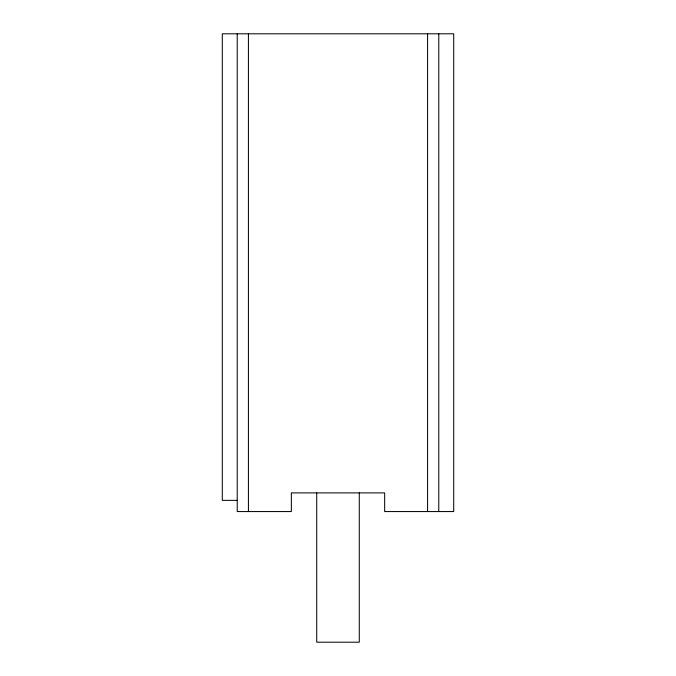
<?xml version="1.0" encoding="UTF-8"?>
<svg xmlns="http://www.w3.org/2000/svg" width="676" height="676" viewBox="0 0 676 676"><rect width="100%" height="100%" fill="white"/><g stroke="black" fill="none" stroke-linecap="round" stroke-linejoin="round"><path stroke-width="1.01" d="M237.225 500.367L222.294 500.367L222.294 33.8L453.706 33.8L453.706 511.563L384.652 511.563L384.652 492.897L291.348 492.897L291.348 511.563L237.225 511.563L237.225 33.8M438.775 33.8L438.775 511.563M427.578 33.8L427.578 511.563M359.277 492.897L359.277 642.2L316.723 642.2L316.723 492.897M248.422 33.8L248.422 511.563"/></g></svg>
